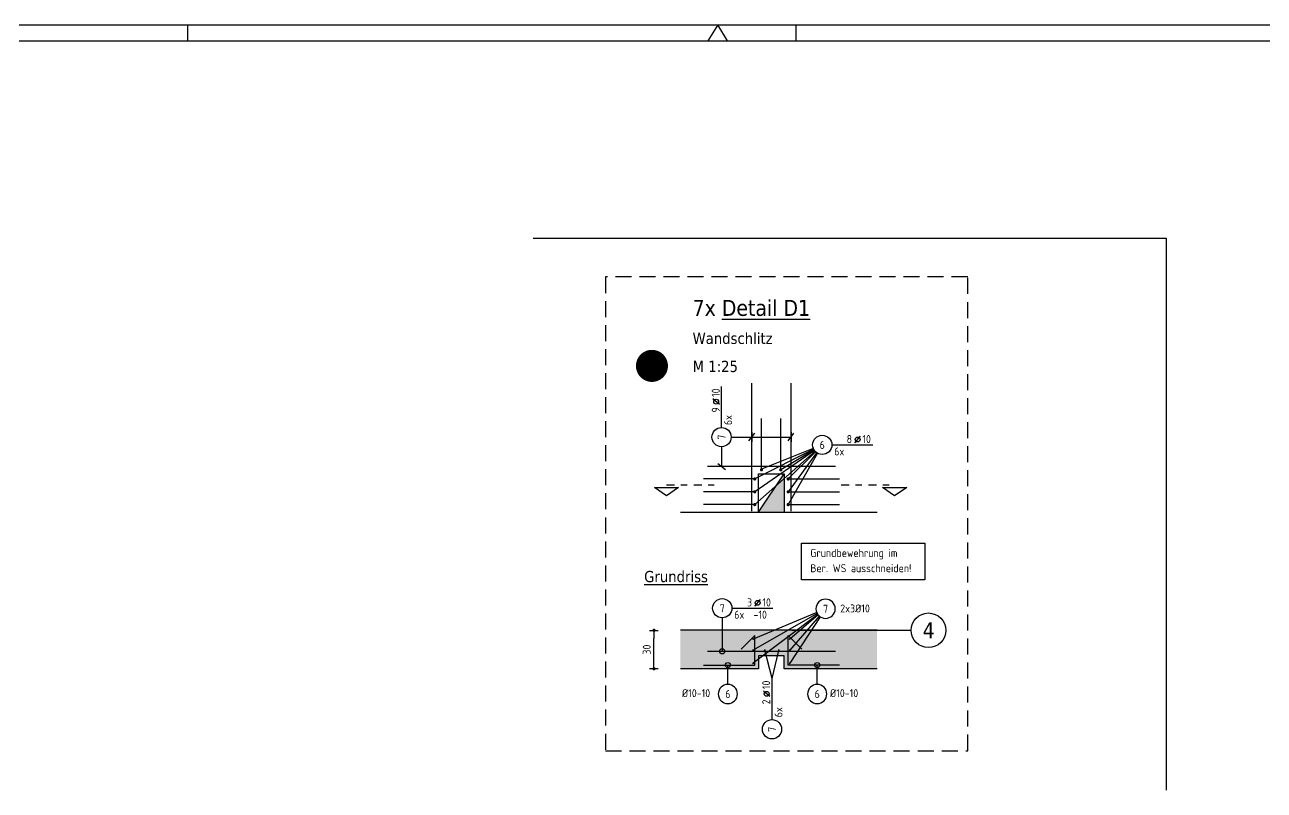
# Model space of a CAD drawing. Extents: x 40 to 135.7, y -30.7 to 14.6.
# Drawn here: x 58.86 to 78.21, y -30.7 to -18.76 of the extents above; entities that cross this region are included whole.
import ezdxf
from ezdxf.enums import TextEntityAlignment as Align

# ---------------------------------------------------------------- set-up
doc = ezdxf.new("R2010")
doc.units = 0
doc.header["$LTSCALE"] = 0.5
for name, pattern in [('AUSGEZOGEN', [1000.01, 1000, 0.01]), ('DASHDOTSMALL', [1.05, 0.5, -0.25, 0.05, -0.25]), ('STRICHLINIE', [0.75, 0.5, -0.25]), ('STRICHPUNKT2', [0.55, 0.25, -0.125, 0.05, -0.125])]:
    doc.linetypes.add(name, pattern=pattern)
for name, color, linetype in [('ACHSEN', 7, 'Continuous'), ('BETON', 7, 'Continuous'), ('DETAIL', 7, 'Continuous'), ('grau_hell', 7, 'Continuous'), ('grau_mittel', 7, 'Continuous'), ('HILFE', 7, 'Continuous'), ('MASSE', 7, 'Continuous'), ('RAHMEN', 7, 'Continuous'), ('RND', 7, 'Continuous'), ('SCHNITTE', 7, 'Continuous'), ('SFP_Achsen', 7, 'Continuous'), ('TEXT', 7, 'Continuous')]:
    doc.layers.add(name, color=color, linetype=linetype)
doc.layers.add('NOPLOT', color=7, linetype='Continuous', plot=False)
doc.styles.add('helv', font='tahoma.ttf')
doc.styles.add('txt', font='isocp.shx')
doc.dimstyles.new('DOT_I', dxfattribs={"dimscale": 0.5, "dimtxt": 0.25, "dimasz": 0.25, "dimexe": 0.1, "dimexo": 0.3, "dimgap": 0.1, "dimtad": 1, "dimdec": 3, "dimzin": 3, "dimtxsty": 'txt', "dimblk": 'DOT', "dimblk1": 'DOT', "dimblk2": 'DOT', "dimsah": 1, "dimcen": 0.1, "dimse1": 1, "dimse2": 1, "dimazin": 0, "dimtfac": 1, "dimtdec": 4, "dimtix": 1, "dimtmove": 2, "dimatfit": 3, "dimfxl": 0, "dimtvp": 1, "dimtolj": 1, "dimtzin": 0, "dimarcsym": 0})

# ---------------------------------------------------------------- blocks, each defined once
blk = doc.blocks.new('RND_LEI')
at = {"layer": 'RND', "color": 7, "linetype": 'Continuous'}
blk.add_line((1.022, 0.066), (1.19, 0.27), dxfattribs=at)
for centre, radius in [((0, 0), 0.3), ((1.106, 0.168), 0.075)]:
    blk.add_circle(centre, radius, dxfattribs=at)
at = {"layer": 'RND', "color": 7, "linetype": 'Continuous', "style": 'txt'}
blk.add_attdef('POSL', text='', height=0.25, dxfattribs=at).set_placement((0, 0), align=Align.MIDDLE)
blk.add_attdef('ANZ', text='', height=0.25, dxfattribs=at).set_placement((0.931, 0.057), align=Align.RIGHT)
for tag, p in [('DUM', (1.253, 0.057)), ('ABSTD', (1.674, 0.057)), ('POSTXT', (0.374, -0.327))]:
    blk.add_attdef(tag, p, '', height=0.25, dxfattribs=at)
blk = doc.blocks.new('lei_gre')
at = {"layer": 'RND', "color": 7, "linetype": 'Continuous'}
for p, q in [((-0.09, -0.12), (0.09, 0.12)), ((0, 0.15), (0, -0.15))]:
    blk.add_line(p, q, dxfattribs=at)
blk = doc.blocks.new('SCHN-2')
at = {"layer": 'SCHNITTE', "color": 6, "linetype": 'Continuous'}
blk.add_lwpolyline([(0.378, 0.088), (0, 0.34), (-0.378, 0.088)], close=True, dxfattribs=at)
at = {"layer": 'SCHNITTE', "color": 1, "linetype": 'DASHDOTSMALL', "style": 'helv'}
blk.add_attdef('SCHN-2', text='', height=0.35, dxfattribs=at).set_placement((0, 0.45), align=Align.CENTER)
blk = doc.blocks.new('RND_HIN')
at = {"layer": 'RND', "color": 7, "linetype": 'Continuous'}
blk.add_circle((0, 0), 0.3, dxfattribs=at)
at = {"layer": 'RND', "color": 7, "linetype": 'Continuous', "style": 'txt'}
blk.add_attdef('POSI', text='', height=0.25, dxfattribs=at).set_placement((0, 0), align=Align.MIDDLE)
blk = doc.blocks.new('DOT')
at = {"layer": 'MASSE', "color": 7, "linetype": 'Continuous'}
for p, q in [((0, 0), (-1, 0)), ((0, 0.54), (0, -0.54))]:
    blk.add_line(p, q, dxfattribs=at)
at = {"layer": 'MASSE', "color": 7, "linetype": 'Continuous', "const_width": 0.2}
blk.add_lwpolyline([(-0.1, 0, 1), (0.1, 0, 1)], format="xyb", close=True, dxfattribs=at)
blk = doc.blocks.new('*D18')
at = {"layer": 'DEFPOINTS', "color": 0, "linetype": 'AUSGEZOGEN', "transparency": 16777216}
for p in [(68.685, -28.208), (68.685, -28.208), (68.685, -28.808)]:
    blk.add_point(p, dxfattribs=at)
at = {"layer": 'MASSE', "color": 0, "linetype": 'AUSGEZOGEN', "lineweight": -2, "transparency": 16777216}
blk.add_line((68.685, -28.683), (68.685, -28.333), dxfattribs=at)
at = {"layer": 'MASSE', "color": 0, "linetype": 'AUSGEZOGEN', "lineweight": -2, "transparency": 16777216, "xscale": 0.125, "yscale": 0.125, "zscale": 0.125}
for p, rotation in [((68.685, -28.208), 90), ((68.685, -28.808), 270)]:
    blk.add_blockref('DOT', p, dxfattribs=dict(at, rotation=rotation))
at = {"layer": 'MASSE', "color": 0, "linetype": 'AUSGEZOGEN', "transparency": 16777216, "insert": (68.572, -28.508), "char_height": 0.125, "attachment_point": 5, "rotation": 90, "style": 'txt'}
blk.add_mtext('\\A1;30', dxfattribs=at)
blk = doc.blocks.new('A1-35-0')
at = {"layer": 'RAHMEN', "color": 5}
blk.add_line((2, 0.5), (118.4, 0.5), dxfattribs=at)
at = {"layer": 'RAHMEN', "color": 7}
for p, q in [((42.9, 0), (42.9, 0.5)), ((61.9, 0), (61.9, 0.5))]:
    blk.add_line(p, q, dxfattribs=at)
at = {"layer": 'RAHMEN', "color": 7, "linetype": 'Continuous'}
for p, q in [((59.45, 0.5), (59.14, 0)), ((59.76, 0), (59.45, 0.5))]:
    blk.add_line(p, q, dxfattribs=at)
at = {"layer": 'RAHMEN'}
blk.add_line((0, 0), (118.9, 0), dxfattribs=at)

msp = doc.modelspace()

# ---------------------------------------------------------------- hatches: boundary and pattern name
at = {"layer": 'grau_hell'}
h = msp.add_hatch(color=9, dxfattribs=at)
h.paths.add_polyline_path([(70.3188, -26.3648), (70.3411, -26.3648), (70.7188, -26.3648), (70.7188, -25.8394), (70.5977, -25.9465)])
h.paths.add_polyline_path([(70.5977, -25.9465), (70.7188, -25.8394), (70.7188, -25.7648)])

# ---------------------------------------------------------------- linework, layer by layer
at = {"layer": 'ACHSEN', "color": 140, "linetype": 'AUSGEZOGEN'}
msp.add_line((70.8385, -28.2078), (72.7005, -28.2078), dxfattribs=at)
at = {"layer": 'BETON', "color": 6, "linetype": 'AUSGEZOGEN'}
for p, q in [((72.1684, -28.2078), (69.0972, -28.2078)), ((70.3188, -28.6078), (70.3188, -28.8078)), ((70.7188, -28.6078), (70.3188, -28.6078)), ((70.7188, -28.8078), (70.7188, -28.6078)), ((70.3188, -28.8078), (69.0972, -28.8078)), ((72.1684, -28.8078), (70.7188, -28.8078))]:
    msp.add_line(p, q, dxfattribs=at)
at = {"layer": 'DETAIL', "color": 102, "linetype": 'STRICHLINIE'}
msp.add_lwpolyline([(67.9272, -22.6951), (67.9272, -30.0855), (73.583, -30.0855), (73.583, -22.6951)], close=True, dxfattribs=at)
at = {"layer": 'grau_mittel', "color": 61}
for points in [[(70.3188, -28.8078), (70.3188, -28.2078), (69.0972, -28.8078), (69.0972, -28.2078)], [(70.3188, -28.6078), (70.3188, -28.2078), (70.7188, -28.6078), (70.7188, -28.2078)], [(70.7188, -28.8078), (70.7188, -28.2078), (72.1684, -28.8078), (72.1684, -28.2078)]]:
    msp.add_solid(points, dxfattribs=at)
at = {"layer": 'HILFE', "color": 102, "linetype": 'AUSGEZOGEN'}
for p, q in [((70.3188, -25.7648), (70.7188, -25.7648)), ((70.3188, -26.3648), (70.3188, -25.7648)), ((70.7188, -25.7648), (70.7188, -26.3648)), ((69.0972, -26.3648), (72.1684, -26.3648)), ((69.0972, -26.3648), (70.3411, -26.3648)), ((70.7411, -26.3648), (72.1684, -26.3648))]:
    msp.add_line(p, q, dxfattribs=at)
msp.add_lwpolyline([(70.9884, -26.8501), (72.9137, -26.8501), (72.9137, -27.421), (70.9884, -27.421)], close=True, dxfattribs=at)
at = {"layer": 'NOPLOT', "color": 191, "linetype": 'AUSGEZOGEN'}
for p, q in [((66.8006, -22.0909), (76.6807, -22.0909)), ((76.6807, -22.0909), (76.6807, -30.7019)), ((70.3188, -26.3648), (70.7188, -25.7648))]:
    msp.add_line(p, q, dxfattribs=at)
at = {"layer": 'NOPLOT', "color": 191, "linetype": 'Continuous', "const_width": 0.25}
msp.add_lwpolyline([(68.5281, -24.0821, 1), (68.7781, -24.0821, 1)], format="xyb", close=True, dxfattribs=at)
at = {"layer": 'RND', "color": 7, "linetype": 'AUSGEZOGEN'}
for p, q in [((69.7403, -25.0435), (69.7403, -24.4035)), ((71.4624, -25.315), (72.1024, -25.315)), ((69.901, -27.863), (70.541, -27.863)), ((70.5282, -29.6014), (70.5282, -28.9614))]:
    msp.add_line(p, q, dxfattribs=at)
at = {"layer": 'RND', "color": 102, "linetype": 'AUSGEZOGEN'}
for p, q in [((69.7403, -25.3435), (69.7403, -25.652)), ((69.8903, -25.1935), (70.8244, -25.1935)), ((71.1784, -25.3825), (70.2579, -25.8467)), ((71.1891, -25.4005), (70.2579, -26.0467)), ((71.2, -25.4143), (70.2579, -26.2467)), ((71.1729, -25.3703), (70.3643, -25.6914)), ((71.1837, -25.3921), (70.6643, -25.7039)), ((71.2062, -25.4209), (70.7797, -25.8467)), ((71.2241, -25.4362), (70.7797, -26.0467)), ((71.2379, -25.4452), (70.7797, -26.2467)), ((69.751, -28.013), (69.751, -28.5354)), ((71.226, -27.9293), (70.2333, -28.3437)), ((71.2341, -27.9458), (70.2333, -28.516)), ((71.2446, -27.9617), (70.2333, -28.7227)), ((71.2498, -27.9682), (70.8043, -28.3437)), ((71.2661, -27.9848), (70.8043, -28.516)), ((71.282, -27.9969), (70.8043, -28.7227)), ((70.5282, -28.9614), (70.4138, -28.516)), ((70.5282, -28.9614), (70.6319, -28.5229)), ((69.8386, -29.0513), (69.8386, -28.7499)), ((71.2342, -29.0513), (71.2342, -28.7499))]:
    msp.add_line(p, q, dxfattribs=at)
at = {"layer": 'RND', "color": 1, "linetype": 'AUSGEZOGEN'}
for points in [[(70.2132, -26.35), (70.2132, -24.35)], [(70.8244, -26.35), (70.8244, -24.35)], [(70.3643, -25.7039), (70.3643, -24.9039)], [(70.6643, -25.7039), (70.6643, -24.9039)], [(71.5188, -25.652), (69.5188, -25.652)], [(70.2579, -25.8467), (69.4579, -25.8467)], [(70.7797, -25.8467), (71.5797, -25.8467)], [(70.2579, -26.0467), (69.4579, -26.0467)], [(70.7797, -26.0467), (71.5797, -26.0467)], [(70.2579, -26.2467), (69.4579, -26.2467)], [(70.7797, -26.2467), (71.5797, -26.2467)], [(69.4579, -28.7499), (70.2579, -28.7499), (70.2579, -28.2899), (70.0458, -28.502)], [(71.5797, -28.7499), (70.7797, -28.7499), (70.7797, -28.2899), (70.9918, -28.502)], [(69.5188, -28.5354), (71.5188, -28.5354)]]:
    msp.add_lwpolyline(points, dxfattribs=at)
at = {"layer": 'RND', "color": 7, "linetype": 'AUSGEZOGEN'}
for points, const_width in [([(70.3643, -25.7164, -1), (70.3643, -25.6914, -1)], 0.025), ([(70.6643, -25.7164, -1), (70.6643, -25.6914, -1)], 0.025), ([(70.2704, -25.8467, -1), (70.2454, -25.8467, -1)], 0.025), ([(70.7672, -25.8467, 1), (70.7922, -25.8467, 1)], 0.025), ([(70.2704, -26.0467, -1), (70.2454, -26.0467, -1)], 0.025), ([(70.7672, -26.0467, 1), (70.7922, -26.0467, 1)], 0.025), ([(70.2704, -26.2467, -1), (70.2454, -26.2467, -1)], 0.025), ([(70.7672, -26.2467, 1), (70.7922, -26.2467, 1)], 0.025), ([(70.2263, -28.3437, -1), (70.2403, -28.3437, -1)], 0.014), ([(70.8113, -28.3437, 1), (70.7973, -28.3437, 1)], 0.014), ([(70.2263, -28.516, -1), (70.2403, -28.516, -1)], 0.014), ([(70.4068, -28.516, -1), (70.4208, -28.516, -1)], 0.014), ([(70.626, -28.516, -1), (70.64, -28.516, -1)], 0.014), ([(70.8113, -28.516, 1), (70.7973, -28.516, 1)], 0.014), ([(70.2263, -28.7227, -1), (70.2403, -28.7227, -1)], 0.014), ([(70.8113, -28.7227, 1), (70.7973, -28.7227, 1)], 0.014)]:
    msp.add_lwpolyline(points, format="xyb", close=True, dxfattribs=dict(at, const_width=const_width))
for centre in [(69.751, -28.5354), (69.8386, -28.7499), (71.2342, -28.7499)]:
    msp.add_circle(centre, 0.04, dxfattribs=at)
at = {"layer": 'SCHNITTE', "color": 6, "linetype": 'STRICHPUNKT2'}
for p, q in [((68.8796, -25.9375), (69.6242, -25.9375)), ((71.6071, -25.9375), (72.4425, -25.9375))]:
    msp.add_line(p, q, dxfattribs=at)
at = {"layer": 'SFP_Achsen', "color": 7, "linetype": 'AUSGEZOGEN'}
msp.add_circle((72.971, -28.2078), 0.2705, dxfattribs=at)

# ---------------------------------------------------------------- block references
at = {"layer": 'RAHMEN', "color": 7, "linetype": 'AUSGEZOGEN', "xscale": 0.5, "yscale": 0.5, "zscale": 0.5}
msp.add_blockref('A1-35-0', (39.9553, -19.0109), dxfattribs=at)
at = {"layer": 'RND', "color": 7, "linetype": 'AUSGEZOGEN', "xscale": 0.5, "yscale": 0.5, "zscale": 0.5, "rotation": 90}
for p, values in [((69.7403, -25.1935), {'POSL': '7', 'DUM': '10', 'ANZ': '9', 'POSTXT': '6x'}), ((70.5282, -29.7514), {'POSL': '7', 'DUM': '10', 'ANZ': '2', 'POSTXT': '6x'})]:
    msp.add_blockref('RND_LEI', p, dxfattribs=at).add_auto_attribs(values)
at = {"layer": 'RND', "color": 102, "linetype": 'AUSGEZOGEN', "xscale": 0.5, "yscale": 0.5, "zscale": 0.5}
for p in [(70.2132, -25.1935), (70.8244, -25.1935)]:
    msp.add_blockref('lei_gre', p, dxfattribs=at)
at = {"layer": 'RND', "color": 7, "linetype": 'AUSGEZOGEN', "xscale": 0.5, "yscale": 0.5, "zscale": 0.5}
for p, values in [((71.3124, -25.315), {'POSL': '6', 'DUM': '10', 'ANZ': '8', 'POSTXT': '6x'}), ((69.751, -27.863), {'POSL': '7', 'DUM': '10', 'ANZ': '3', 'POSTXT': '6x  -10'})]:
    msp.add_blockref('RND_LEI', p, dxfattribs=at).add_auto_attribs(values)
at = {"layer": 'RND', "color": 102, "linetype": 'AUSGEZOGEN', "xscale": 0.5, "yscale": 0.5, "zscale": 0.5, "rotation": 270}
msp.add_blockref('lei_gre', (69.7403, -25.652), dxfattribs=at)
at = {"layer": 'RND', "color": 7, "linetype": 'AUSGEZOGEN'}
ref = msp.add_blockref('RND_HIN', (71.3645, -27.8716), dxfattribs=dict(at, xscale=-0.5, yscale=0.5, zscale=0.5, rotation=180))
ref.add_attrib('POSI', '7', dxfattribs={"color": 7, "linetype": 'Continuous', "height": 0.125, "style": 'txt'}).set_placement((71.3645, -27.8716), align=Align.MIDDLE)
ref = msp.add_blockref('RND_HIN', (69.8386, -29.2013), dxfattribs=dict(at, xscale=-0.5, yscale=0.5, zscale=0.5, rotation=180))
ref.add_attrib('POSI', '6', dxfattribs={"color": 7, "linetype": 'Continuous', "height": 0.125, "style": 'txt'}).set_placement((69.8386, -29.2013), align=Align.MIDDLE)
ref = msp.add_blockref('RND_HIN', (71.2342, -29.2013), dxfattribs=dict(at, xscale=-0.5, yscale=0.5, zscale=0.5, rotation=180))
ref.add_attrib('POSI', '6', dxfattribs={"color": 7, "linetype": 'Continuous', "height": 0.125, "style": 'txt'}).set_placement((71.2342, -29.2013), align=Align.MIDDLE)
at = {"layer": 'SCHNITTE', "color": 6, "linetype": 'STRICHPUNKT2', "xscale": -0.5, "yscale": 0.5, "zscale": 0.5, "rotation": 180}
for p in [(68.8796, -25.9375), (72.4425, -25.9375)]:
    msp.add_blockref('SCHN-2', p, dxfattribs=at)

# ---------------------------------------------------------------- texts
at = {"layer": 'SFP_Achsen', "color": 6, "linetype": 'AUSGEZOGEN', "style": 'helv'}
msp.add_text('4', height=0.25, dxfattribs=at).set_placement((72.8804, -28.3316))
at = {"layer": 'TEXT', "color": 6, "linetype": 'AUSGEZOGEN', "style": 'helv'}
msp.add_text('7x %%UDetail D1', height=0.25, dxfattribs=at).set_placement((69.2883, -23.3023))
at = {"layer": 'TEXT', "color": 1, "linetype": 'AUSGEZOGEN', "style": 'helv'}
for s, p in [('Wandschlitz', (69.2883, -23.7398)), ('M 1:25', (69.2883, -24.1773)), ('%%UGrundriss', (68.5318, -27.4564))]:
    msp.add_text(s, height=0.175, dxfattribs=at).set_placement(p)
at = {"layer": 'TEXT', "color": 7, "linetype": 'AUSGEZOGEN', "style": 'txt'}
for s, p in [('Grundbewehrung im ', (71.1264, -27.0634)), ('Ber. WS ausschneiden!', (71.1264, -27.3009)), ('2x3%%C10', (71.5934, -27.9294)), ('%%C10-10', (69.1224, -29.2506)), ('%%C10-10', (71.4337, -29.2506))]:
    msp.add_text(s, height=0.125, dxfattribs=at).set_placement(p)

# ---------------------------------------------------------------- dimensions: what is measured, and where the dimension line sits
at = {"layer": 'MASSE', "color": 7, "linetype": 'AUSGEZOGEN'}
dim = msp.add_linear_dim(base=(68.6845, -28.2078), p1=(68.6845, -28.8078), p2=(68.6845, -28.2078), angle=270, dimstyle='DOT_I', override={"dimdec": 0, "dimlfac": 50}, dxfattribs=at)
dim.commit()
dim.dimension.update_dxf_attribs({"geometry": '*D18', "text_midpoint": (68.572, -28.5078)})

doc.saveas('drawing.dxf')
